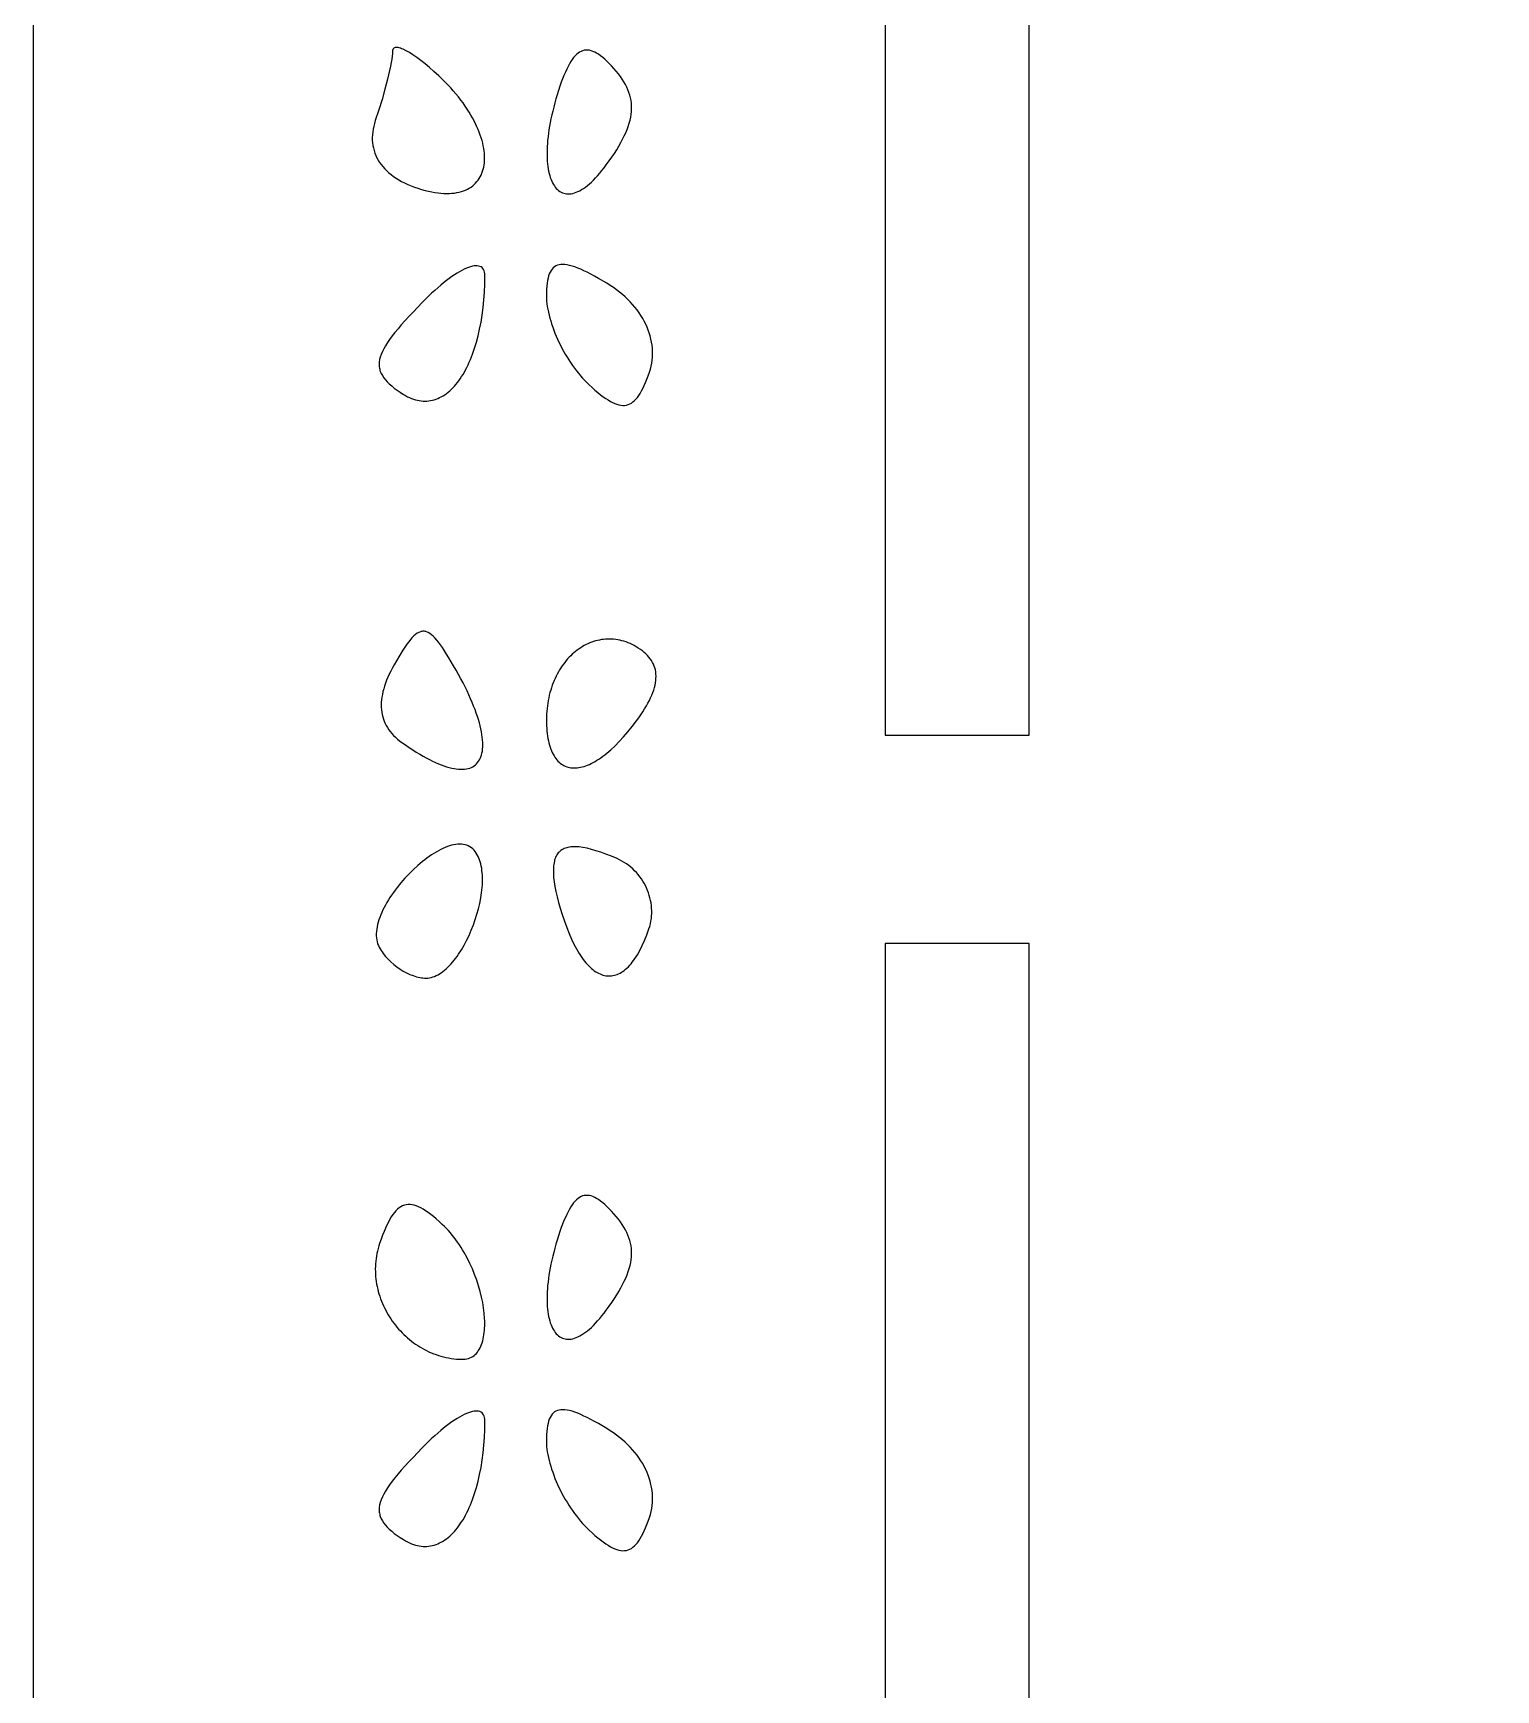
# Model space of a CAD drawing. Extents: x -452 to 452, y -1000 to 1000.
# Drawn here: x -452.5 to -275.8, y -349.9 to -149.8 of the extents above; entities that cross this region are included whole.
import ezdxf

# ---------------------------------------------------------------- set-up
doc = ezdxf.new("R2010")
doc.units = 0
doc.layers.add('LAYER_1', color=18, linetype='CONTINUOUS')

msp = doc.modelspace()

# ---------------------------------------------------------------- linework, layer by layer
at = {"layer": 'LAYER_1'}
for points in [[(0, -1000), (452.5, -1000), (452.5, 1000), (-452.5, 1000), (-452.5, -1000)], [(-332.19, -234.58), (-332.19, 21.12), (-340.3, 21.12), (-349.59, 21.12), (-349.59, -234.58)], [(-403.52, -154.94), (-404.09, -154.42), (-404.64, -153.94), (-405.17, -153.49), (-405.68, -153.09), (-406.17, -152.73), (-406.63, -152.41), (-407.06, -152.14), (-407.46, -151.92), (-407.82, -151.74), (-407.99, -151.67), (-408.14, -151.62), (-408.29, -151.57), (-408.42, -151.54), (-408.54, -151.52), (-408.66, -151.52), (-408.76, -151.53), (-408.85, -151.55), (-408.92, -151.59), (-408.98, -151.64), (-409.03, -151.7), (-409.07, -151.78), (-409.09, -151.88), (-409.1, -151.99), (-409.11, -152.25), (-409.14, -152.57), (-409.19, -152.93), (-409.26, -153.35), (-409.35, -153.8), (-409.45, -154.29), (-409.71, -155.37), (-410.01, -156.55), (-410.36, -157.79), (-410.75, -159.06), (-411.17, -160.33), (-411.28, -160.69), (-411.37, -161.04), (-411.44, -161.38), (-411.49, -161.72), (-411.53, -162.06), (-411.54, -162.39), (-411.54, -162.72), (-411.51, -163.04), (-411.47, -163.35), (-411.41, -163.66), (-411.33, -163.97), (-411.23, -164.27), (-411.11, -164.56), (-410.98, -164.84), (-410.83, -165.12), (-410.65, -165.4), (-410.47, -165.66), (-410.26, -165.92), (-410.04, -166.17), (-409.79, -166.41), (-409.54, -166.65), (-409.26, -166.87), (-408.97, -167.09), (-408.66, -167.3), (-408.33, -167.51), (-407.99, -167.7), (-407.63, -167.88), (-407.25, -168.06), (-406.86, -168.23), (-406.45, -168.38), (-406.03, -168.53), (-405.59, -168.67), (-405.17, -168.78), (-404.76, -168.88), (-404.36, -168.97), (-403.98, -169.04), (-403.6, -169.09), (-403.24, -169.13), (-402.89, -169.15), (-402.55, -169.16), (-402.23, -169.16), (-401.91, -169.14), (-401.61, -169.11), (-401.31, -169.06), (-401.03, -169), (-400.77, -168.93), (-400.51, -168.84), (-400.27, -168.74), (-400.04, -168.63), (-399.82, -168.51), (-399.61, -168.38), (-399.41, -168.23), (-399.23, -168.08), (-399.06, -167.91), (-398.9, -167.73), (-398.75, -167.55), (-398.62, -167.35), (-398.5, -167.14), (-398.39, -166.93), (-398.29, -166.7), (-398.21, -166.47), (-398.14, -166.23), (-398.08, -165.98), (-398.03, -165.72), (-398, -165.45), (-397.98, -165.18), (-397.97, -164.9), (-397.98, -164.61), (-398, -164.32), (-398.03, -164.02), (-398.07, -163.71), (-398.13, -163.4), (-398.2, -163.09), (-398.28, -162.76), (-398.38, -162.44), (-398.49, -162.1), (-398.61, -161.77), (-398.75, -161.43), (-398.9, -161.09), (-399.06, -160.74), (-399.24, -160.39), (-399.43, -160.03), (-399.63, -159.68), (-399.85, -159.32), (-400.08, -158.96), (-400.32, -158.6), (-400.58, -158.23), (-400.85, -157.87), (-401.13, -157.5), (-401.43, -157.14), (-401.75, -156.77), (-402.07, -156.4), (-402.41, -156.04), (-402.77, -155.67), (-403.14, -155.3)], [(-382.36, -154.06), (-382.64, -153.74), (-382.92, -153.45), (-383.19, -153.18), (-383.45, -152.94), (-383.71, -152.72), (-383.96, -152.52), (-384.2, -152.35), (-384.44, -152.21), (-384.67, -152.08), (-384.89, -151.99), (-385.11, -151.91), (-385.32, -151.86), (-385.53, -151.84), (-385.74, -151.84), (-385.93, -151.86), (-386.13, -151.91), (-386.32, -151.99), (-386.5, -152.09), (-386.69, -152.22), (-386.87, -152.37), (-387.04, -152.55), (-387.22, -152.75), (-387.39, -152.98), (-387.56, -153.23), (-387.73, -153.51), (-387.89, -153.81), (-388.06, -154.15), (-388.22, -154.5), (-388.39, -154.89), (-388.55, -155.3), (-388.71, -155.73), (-388.87, -156.19), (-389.04, -156.71), (-389.21, -157.23), (-389.36, -157.73), (-389.5, -158.23), (-389.63, -158.72), (-389.75, -159.2), (-389.86, -159.67), (-389.96, -160.13), (-390.05, -160.59), (-390.13, -161.03), (-390.2, -161.47), (-390.26, -161.89), (-390.31, -162.31), (-390.36, -162.71), (-390.39, -163.11), (-390.41, -163.49), (-390.43, -163.87), (-390.43, -164.23), (-390.43, -164.59), (-390.42, -164.93), (-390.4, -165.26), (-390.37, -165.58), (-390.34, -165.88), (-390.29, -166.18), (-390.24, -166.46), (-390.18, -166.73), (-390.11, -166.99), (-390.04, -167.23), (-389.95, -167.46), (-389.86, -167.68), (-389.77, -167.88), (-389.66, -168.07), (-389.55, -168.25), (-389.43, -168.41), (-389.31, -168.56), (-389.17, -168.69), (-389.03, -168.81), (-388.89, -168.92), (-388.74, -169.01), (-388.58, -169.08), (-388.42, -169.14), (-388.25, -169.18), (-388.07, -169.21), (-387.89, -169.22), (-387.71, -169.21), (-387.51, -169.19), (-387.32, -169.15), (-387.12, -169.09), (-386.91, -169.02), (-386.7, -168.92), (-386.48, -168.82), (-386.26, -168.69), (-386.03, -168.54), (-385.8, -168.38), (-385.56, -168.2), (-385.32, -168), (-385.08, -167.78), (-384.83, -167.54), (-384.58, -167.28), (-384.33, -167.01), (-384.07, -166.71), (-383.81, -166.39), (-383.54, -166.06), (-383.27, -165.7), (-382.93, -165.22), (-382.61, -164.76), (-382.3, -164.31), (-382.02, -163.87), (-381.76, -163.44), (-381.52, -163.02), (-381.3, -162.61), (-381.1, -162.21), (-380.92, -161.82), (-380.76, -161.43), (-380.62, -161.05), (-380.51, -160.68), (-380.41, -160.32), (-380.33, -159.96), (-380.27, -159.61), (-380.24, -159.27), (-380.22, -158.92), (-380.22, -158.59), (-380.25, -158.25), (-380.29, -157.92), (-380.35, -157.6), (-380.43, -157.27), (-380.54, -156.95), (-380.66, -156.63), (-380.8, -156.31), (-380.97, -155.99), (-381.15, -155.67), (-381.35, -155.35), (-381.57, -155.03), (-381.81, -154.71), (-382.08, -154.39)], [(-397.94, -179.1), (-397.95, -178.88), (-397.98, -178.68), (-398.03, -178.5), (-398.09, -178.35), (-398.18, -178.22), (-398.28, -178.11), (-398.4, -178.02), (-398.54, -177.96), (-398.69, -177.92), (-398.86, -177.89), (-399.04, -177.89), (-399.24, -177.91), (-399.45, -177.95), (-399.68, -178.01), (-399.91, -178.09), (-400.17, -178.19), (-400.43, -178.31), (-400.71, -178.45), (-400.99, -178.61), (-401.29, -178.78), (-401.6, -178.98), (-401.91, -179.2), (-402.24, -179.43), (-402.58, -179.68), (-402.92, -179.95), (-403.27, -180.24), (-403.63, -180.54), (-404, -180.87), (-404.37, -181.21), (-404.75, -181.56), (-405.13, -181.94), (-405.52, -182.33), (-406.62, -183.48), (-407.13, -184.01), (-407.6, -184.53), (-408.03, -185.02), (-408.43, -185.49), (-408.8, -185.94), (-409.13, -186.37), (-409.44, -186.78), (-409.7, -187.17), (-409.94, -187.55), (-410.15, -187.91), (-410.32, -188.26), (-410.46, -188.6), (-410.57, -188.92), (-410.65, -189.23), (-410.69, -189.53), (-410.7, -189.68), (-410.71, -189.82), (-410.7, -189.96), (-410.69, -190.1), (-410.67, -190.24), (-410.64, -190.37), (-410.61, -190.51), (-410.57, -190.64), (-410.46, -190.9), (-410.32, -191.16), (-410.15, -191.41), (-409.96, -191.66), (-409.73, -191.91), (-409.48, -192.16), (-409.19, -192.41), (-408.88, -192.66), (-408.53, -192.91), (-408.16, -193.16), (-407.76, -193.42), (-407.52, -193.57), (-407.28, -193.7), (-407.04, -193.81), (-406.8, -193.92), (-406.56, -194), (-406.33, -194.08), (-406.09, -194.14), (-405.86, -194.18), (-405.63, -194.22), (-405.4, -194.24), (-405.17, -194.24), (-404.94, -194.23), (-404.71, -194.21), (-404.49, -194.18), (-404.27, -194.13), (-404.05, -194.08), (-403.83, -194), (-403.62, -193.92), (-403.41, -193.82), (-403.2, -193.72), (-402.99, -193.6), (-402.79, -193.46), (-402.58, -193.32), (-402.39, -193.17), (-402.19, -193), (-402, -192.82), (-401.81, -192.63), (-401.62, -192.43), (-401.44, -192.22), (-401.26, -192), (-401.09, -191.77), (-400.92, -191.53), (-400.75, -191.27), (-400.58, -191.01), (-400.42, -190.74), (-400.27, -190.46), (-400.12, -190.16), (-399.97, -189.86), (-399.83, -189.55), (-399.69, -189.23), (-399.55, -188.9), (-399.42, -188.56), (-399.18, -187.86), (-398.95, -187.12), (-398.75, -186.35), (-398.57, -185.54), (-398.4, -184.7), (-398.27, -183.84), (-398.15, -182.94), (-398.06, -182.02), (-397.99, -181.07), (-397.95, -180.1)], [(-383.2, -180.01), (-384.22, -179.41), (-384.69, -179.15), (-385.14, -178.9), (-385.57, -178.68), (-385.98, -178.49), (-386.36, -178.31), (-386.73, -178.16), (-387.07, -178.03), (-387.4, -177.92), (-387.71, -177.84), (-388, -177.78), (-388.27, -177.74), (-388.52, -177.73), (-388.75, -177.73), (-388.97, -177.77), (-389.17, -177.82), (-389.36, -177.9), (-389.53, -178), (-389.68, -178.13), (-389.82, -178.28), (-389.95, -178.45), (-390.06, -178.65), (-390.16, -178.87), (-390.24, -179.12), (-390.31, -179.39), (-390.37, -179.68), (-390.42, -180), (-390.46, -180.35), (-390.48, -180.71), (-390.5, -181.11), (-390.5, -181.52), (-390.5, -181.83), (-390.48, -182.15), (-390.44, -182.48), (-390.4, -182.81), (-390.34, -183.15), (-390.27, -183.5), (-390.19, -183.85), (-390.1, -184.2), (-389.99, -184.56), (-389.88, -184.92), (-389.75, -185.29), (-389.62, -185.65), (-389.48, -186.02), (-389.32, -186.39), (-389.16, -186.75), (-388.99, -187.12), (-388.81, -187.48), (-388.63, -187.85), (-388.43, -188.2), (-388.23, -188.56), (-388.02, -188.91), (-387.8, -189.25), (-387.58, -189.59), (-387.36, -189.92), (-387.12, -190.25), (-386.88, -190.56), (-386.64, -190.87), (-386.39, -191.17), (-386.14, -191.46), (-385.88, -191.74), (-385.62, -192), (-385.36, -192.26), (-384.99, -192.59), (-384.64, -192.91), (-384.3, -193.19), (-383.97, -193.46), (-383.66, -193.7), (-383.35, -193.91), (-383.06, -194.1), (-382.78, -194.27), (-382.51, -194.41), (-382.24, -194.53), (-381.99, -194.62), (-381.74, -194.69), (-381.51, -194.74), (-381.28, -194.76), (-381.06, -194.75), (-380.84, -194.72), (-380.64, -194.66), (-380.44, -194.58), (-380.24, -194.47), (-380.05, -194.34), (-379.87, -194.18), (-379.69, -194), (-379.51, -193.79), (-379.34, -193.56), (-379.17, -193.3), (-379.01, -193.01), (-378.85, -192.7), (-378.69, -192.36), (-378.53, -191.99), (-378.37, -191.6), (-378.21, -191.18), (-378.06, -190.74), (-377.95, -190.38), (-377.86, -190.02), (-377.78, -189.66), (-377.73, -189.3), (-377.7, -188.94), (-377.68, -188.57), (-377.68, -188.2), (-377.71, -187.84), (-377.75, -187.47), (-377.8, -187.1), (-377.88, -186.74), (-377.97, -186.37), (-378.08, -186.01), (-378.21, -185.65), (-378.35, -185.29), (-378.51, -184.94), (-378.69, -184.59), (-378.88, -184.24), (-379.09, -183.9), (-379.32, -183.56), (-379.56, -183.23), (-379.82, -182.9), (-380.09, -182.58), (-380.38, -182.26), (-380.68, -181.95), (-381, -181.65), (-381.33, -181.35), (-381.68, -181.07), (-382.04, -180.79), (-382.41, -180.52), (-382.8, -180.26)], [(-401.72, -226.2), (-402.29, -225.23), (-402.56, -224.79), (-402.82, -224.39), (-403.07, -224.01), (-403.31, -223.67), (-403.54, -223.36), (-403.76, -223.09), (-403.98, -222.84), (-404.18, -222.63), (-404.39, -222.45), (-404.59, -222.3), (-404.78, -222.19), (-404.97, -222.11), (-405.07, -222.08), (-405.17, -222.06), (-405.26, -222.04), (-405.35, -222.04), (-405.45, -222.04), (-405.54, -222.05), (-405.64, -222.07), (-405.73, -222.09), (-405.92, -222.17), (-406.12, -222.28), (-406.31, -222.42), (-406.51, -222.6), (-406.72, -222.8), (-406.92, -223.04), (-407.14, -223.31), (-407.36, -223.61), (-407.6, -223.94), (-407.84, -224.31), (-408.09, -224.71), (-408.35, -225.13), (-408.9, -226.09), (-409.11, -226.47), (-409.31, -226.85), (-409.49, -227.22), (-409.66, -227.59), (-409.81, -227.95), (-409.94, -228.3), (-410.06, -228.65), (-410.16, -228.99), (-410.25, -229.33), (-410.32, -229.66), (-410.38, -229.98), (-410.42, -230.3), (-410.45, -230.61), (-410.46, -230.92), (-410.45, -231.22), (-410.43, -231.52), (-410.39, -231.81), (-410.34, -232.09), (-410.27, -232.37), (-410.19, -232.64), (-410.09, -232.91), (-409.98, -233.17), (-409.85, -233.42), (-409.7, -233.67), (-409.54, -233.92), (-409.36, -234.15), (-409.17, -234.39), (-408.96, -234.61), (-408.74, -234.83), (-408.5, -235.05), (-408.24, -235.25), (-407.97, -235.46), (-407.52, -235.77), (-407.08, -236.07), (-406.65, -236.36), (-406.22, -236.63), (-405.81, -236.88), (-405.41, -237.11), (-405.02, -237.33), (-404.64, -237.53), (-404.26, -237.71), (-403.9, -237.88), (-403.55, -238.04), (-403.21, -238.17), (-402.88, -238.29), (-402.56, -238.4), (-402.25, -238.49), (-401.95, -238.56), (-401.66, -238.62), (-401.39, -238.67), (-401.12, -238.69), (-400.86, -238.71), (-400.62, -238.71), (-400.39, -238.69), (-400.17, -238.66), (-399.96, -238.62), (-399.76, -238.56), (-399.57, -238.48), (-399.39, -238.39), (-399.23, -238.29), (-399.08, -238.18), (-398.94, -238.05), (-398.81, -237.9), (-398.69, -237.74), (-398.58, -237.57), (-398.49, -237.39), (-398.41, -237.19), (-398.34, -236.98), (-398.29, -236.76), (-398.24, -236.52), (-398.21, -236.27), (-398.19, -236.01), (-398.19, -235.73), (-398.19, -235.45), (-398.21, -235.15), (-398.25, -234.83), (-398.29, -234.51), (-398.35, -234.17), (-398.42, -233.83), (-398.51, -233.47), (-398.6, -233.09), (-398.72, -232.71), (-398.84, -232.32), (-398.98, -231.91), (-399.13, -231.49), (-399.3, -231.07), (-399.47, -230.63), (-399.67, -230.18), (-399.87, -229.72), (-400.09, -229.24), (-400.33, -228.76), (-400.58, -228.27), (-400.84, -227.77), (-401.12, -227.25), (-401.41, -226.73)], [(-379.16, -224.23), (-379.41, -224.07), (-379.65, -223.91), (-379.9, -223.77), (-380.15, -223.65), (-380.4, -223.53), (-380.64, -223.42), (-380.89, -223.33), (-381.14, -223.25), (-381.39, -223.18), (-381.64, -223.12), (-381.89, -223.07), (-382.14, -223.03), (-382.39, -223), (-382.63, -222.98), (-382.88, -222.97), (-383.13, -222.98), (-383.37, -222.99), (-383.61, -223.01), (-383.86, -223.04), (-384.1, -223.09), (-384.33, -223.14), (-384.57, -223.2), (-384.8, -223.27), (-385.03, -223.35), (-385.26, -223.44), (-385.49, -223.54), (-385.71, -223.64), (-385.93, -223.76), (-386.15, -223.88), (-386.36, -224.02), (-386.57, -224.16), (-386.78, -224.31), (-386.98, -224.47), (-387.18, -224.63), (-387.38, -224.8), (-387.57, -224.99), (-387.75, -225.18), (-387.94, -225.37), (-388.11, -225.58), (-388.28, -225.79), (-388.45, -226.01), (-388.61, -226.23), (-388.77, -226.46), (-388.92, -226.7), (-389.06, -226.95), (-389.2, -227.2), (-389.33, -227.46), (-389.46, -227.73), (-389.58, -228), (-389.69, -228.28), (-389.8, -228.56), (-389.9, -228.85), (-389.99, -229.14), (-390.08, -229.45), (-390.16, -229.75), (-390.23, -230.06), (-390.29, -230.38), (-390.35, -230.7), (-390.39, -231.03), (-390.43, -231.36), (-390.46, -231.7), (-390.48, -232.04), (-390.5, -232.38), (-390.5, -232.73), (-390.5, -233.09), (-390.49, -233.43), (-390.47, -233.77), (-390.44, -234.09), (-390.41, -234.4), (-390.37, -234.7), (-390.32, -234.99), (-390.27, -235.26), (-390.2, -235.53), (-390.14, -235.78), (-390.06, -236.03), (-389.98, -236.26), (-389.89, -236.48), (-389.8, -236.69), (-389.7, -236.89), (-389.59, -237.07), (-389.48, -237.25), (-389.36, -237.41), (-389.24, -237.57), (-389.11, -237.71), (-388.98, -237.84), (-388.84, -237.96), (-388.69, -238.07), (-388.54, -238.17), (-388.39, -238.25), (-388.23, -238.33), (-388.06, -238.39), (-387.89, -238.45), (-387.72, -238.49), (-387.54, -238.52), (-387.36, -238.54), (-387.17, -238.54), (-386.98, -238.54), (-386.78, -238.53), (-386.58, -238.5), (-386.38, -238.46), (-386.17, -238.42), (-385.96, -238.36), (-385.75, -238.29), (-385.53, -238.2), (-385.31, -238.11), (-385.09, -238.01), (-384.86, -237.89), (-384.63, -237.76), (-384.4, -237.62), (-384.17, -237.47), (-383.93, -237.31), (-383.69, -237.14), (-383.45, -236.96), (-383.21, -236.76), (-382.71, -236.34), (-382.21, -235.87), (-381.7, -235.36), (-381.19, -234.8), (-380.67, -234.2), (-380.15, -233.55), (-379.62, -232.86), (-379.35, -232.48), (-379.1, -232.12), (-378.86, -231.76), (-378.64, -231.4), (-378.43, -231.06), (-378.24, -230.72), (-378.07, -230.39), (-377.92, -230.07), (-377.78, -229.75), (-377.66, -229.44), (-377.55, -229.14), (-377.46, -228.84), (-377.39, -228.55), (-377.34, -228.27), (-377.3, -227.99), (-377.28, -227.72), (-377.27, -227.46), (-377.28, -227.2), (-377.31, -226.95), (-377.35, -226.71), (-377.41, -226.47), (-377.49, -226.24), (-377.58, -226.01), (-377.69, -225.79), (-377.82, -225.58), (-377.96, -225.37), (-378.12, -225.16), (-378.3, -224.97), (-378.49, -224.77), (-378.7, -224.59), (-378.92, -224.41)], [(-399.25, -248.48), (-399.41, -248.32), (-399.57, -248.18), (-399.75, -248.06), (-399.94, -247.96), (-400.13, -247.88), (-400.33, -247.82), (-400.55, -247.78), (-400.77, -247.76), (-400.99, -247.75), (-401.22, -247.76), (-401.46, -247.79), (-401.71, -247.83), (-401.96, -247.89), (-402.21, -247.97), (-402.47, -248.05), (-402.74, -248.16), (-403, -248.27), (-403.27, -248.4), (-403.55, -248.54), (-403.82, -248.7), (-404.09, -248.86), (-404.37, -249.04), (-404.65, -249.23), (-404.93, -249.43), (-405.2, -249.63), (-405.48, -249.85), (-406.03, -250.31), (-406.56, -250.8), (-407.09, -251.32), (-407.6, -251.86), (-408.09, -252.43), (-408.55, -253), (-408.78, -253.3), (-408.99, -253.59), (-409.2, -253.89), (-409.4, -254.19), (-409.59, -254.49), (-409.77, -254.79), (-409.94, -255.1), (-410.1, -255.4), (-410.25, -255.7), (-410.38, -256), (-410.51, -256.29), (-410.63, -256.59), (-410.73, -256.88), (-410.82, -257.17), (-410.89, -257.46), (-410.95, -257.74), (-411, -258.01), (-411.03, -258.28), (-411.05, -258.55), (-411.05, -258.81), (-411.04, -259.06), (-411, -259.31), (-410.95, -259.54), (-410.89, -259.77), (-410.8, -260), (-410.7, -260.21), (-410.59, -260.4), (-410.47, -260.59), (-410.35, -260.77), (-410.21, -260.96), (-409.93, -261.31), (-409.62, -261.65), (-409.29, -261.98), (-408.94, -262.28), (-408.57, -262.57), (-408.19, -262.83), (-407.81, -263.07), (-407.41, -263.29), (-407.01, -263.48), (-406.61, -263.63), (-406.41, -263.7), (-406.21, -263.76), (-406.01, -263.81), (-405.81, -263.85), (-405.61, -263.88), (-405.42, -263.91), (-405.23, -263.92), (-405.04, -263.93), (-404.84, -263.92), (-404.63, -263.89), (-404.42, -263.85), (-404.22, -263.79), (-404.01, -263.72), (-403.81, -263.63), (-403.6, -263.52), (-403.4, -263.4), (-403.2, -263.27), (-403, -263.13), (-402.8, -262.97), (-402.61, -262.8), (-402.41, -262.62), (-402.22, -262.42), (-402.03, -262.22), (-401.84, -262), (-401.66, -261.78), (-401.48, -261.54), (-401.3, -261.3), (-401.12, -261.05), (-400.78, -260.52), (-400.46, -259.96), (-400.15, -259.37), (-399.85, -258.77), (-399.58, -258.15), (-399.33, -257.51), (-399.1, -256.86), (-398.9, -256.21), (-398.71, -255.55), (-398.56, -254.9), (-398.43, -254.25), (-398.33, -253.61), (-398.26, -252.98), (-398.24, -252.67), (-398.23, -252.36), (-398.22, -252.06), (-398.23, -251.77), (-398.24, -251.48), (-398.26, -251.2), (-398.29, -250.92), (-398.32, -250.66), (-398.37, -250.39), (-398.43, -250.14), (-398.5, -249.9), (-398.57, -249.66), (-398.66, -249.44), (-398.76, -249.22), (-398.86, -249.02), (-398.98, -248.83), (-399.11, -248.65)], [(-381.97, -249.5), (-382.66, -249.21), (-383.31, -248.96), (-383.93, -248.73), (-384.52, -248.54), (-385.07, -248.38), (-385.6, -248.25), (-386.09, -248.16), (-386.54, -248.09), (-386.76, -248.08), (-386.97, -248.07), (-387.17, -248.06), (-387.36, -248.07), (-387.55, -248.09), (-387.73, -248.11), (-387.9, -248.14), (-388.06, -248.18), (-388.21, -248.23), (-388.36, -248.29), (-388.5, -248.35), (-388.63, -248.43), (-388.75, -248.51), (-388.86, -248.6), (-388.97, -248.7), (-389.07, -248.81), (-389.16, -248.93), (-389.25, -249.05), (-389.32, -249.19), (-389.39, -249.33), (-389.45, -249.49), (-389.51, -249.65), (-389.55, -249.82), (-389.59, -250), (-389.62, -250.19), (-389.65, -250.38), (-389.66, -250.59), (-389.67, -250.8), (-389.67, -251.26), (-389.64, -251.76), (-389.57, -252.29), (-389.48, -252.85), (-389.36, -253.46), (-389.21, -254.1), (-389.03, -254.78), (-388.83, -255.49), (-388.59, -256.25), (-388.33, -257.04), (-388.06, -257.81), (-387.77, -258.53), (-387.48, -259.21), (-387.18, -259.83), (-386.87, -260.41), (-386.55, -260.95), (-386.39, -261.2), (-386.23, -261.43), (-386.07, -261.66), (-385.9, -261.87), (-385.74, -262.07), (-385.57, -262.26), (-385.4, -262.44), (-385.23, -262.61), (-385.06, -262.76), (-384.89, -262.9), (-384.72, -263.03), (-384.55, -263.15), (-384.38, -263.26), (-384.2, -263.35), (-384.03, -263.43), (-383.86, -263.5), (-383.68, -263.56), (-383.51, -263.61), (-383.33, -263.64), (-383.16, -263.66), (-382.99, -263.67), (-382.81, -263.67), (-382.64, -263.66), (-382.47, -263.63), (-382.29, -263.59), (-382.12, -263.54), (-381.95, -263.48), (-381.78, -263.41), (-381.61, -263.32), (-381.44, -263.22), (-381.27, -263.11), (-381.11, -262.99), (-380.94, -262.85), (-380.78, -262.71), (-380.61, -262.55), (-380.45, -262.38), (-380.29, -262.19), (-380.13, -262), (-379.97, -261.79), (-379.82, -261.57), (-379.66, -261.34), (-379.51, -261.1), (-379.36, -260.84), (-379.22, -260.57), (-379.07, -260.29), (-378.93, -260), (-378.65, -259.38), (-378.38, -258.7), (-378.12, -257.98), (-378.02, -257.68), (-377.94, -257.37), (-377.88, -257.05), (-377.83, -256.74), (-377.8, -256.42), (-377.78, -256.11), (-377.78, -255.79), (-377.8, -255.48), (-377.83, -255.16), (-377.87, -254.85), (-377.93, -254.54), (-378, -254.23), (-378.08, -253.93), (-378.18, -253.63), (-378.29, -253.33), (-378.42, -253.04), (-378.55, -252.76), (-378.7, -252.48), (-378.87, -252.2), (-379.04, -251.94), (-379.22, -251.68), (-379.42, -251.43), (-379.63, -251.19), (-379.85, -250.96), (-380.08, -250.74), (-380.32, -250.52), (-380.57, -250.32), (-380.83, -250.13), (-381.1, -249.96), (-381.38, -249.79), (-381.67, -249.64)], [(-332.19, -507.05), (-332.19, -259.73), (-340.3, -259.73), (-349.59, -259.73), (-349.59, -507.05)], [(-403.08, -293.67), (-403.45, -293.34), (-403.81, -293.02), (-404.15, -292.74), (-404.48, -292.47), (-404.8, -292.24), (-405.11, -292.03), (-405.4, -291.84), (-405.69, -291.68), (-405.96, -291.55), (-406.23, -291.44), (-406.49, -291.36), (-406.74, -291.3), (-406.98, -291.27), (-407.21, -291.27), (-407.44, -291.3), (-407.66, -291.35), (-407.87, -291.43), (-408.08, -291.54), (-408.28, -291.67), (-408.48, -291.83), (-408.68, -292.02), (-408.87, -292.24), (-409.05, -292.48), (-409.24, -292.76), (-409.42, -293.06), (-409.59, -293.39), (-409.77, -293.75), (-409.95, -294.13), (-410.12, -294.55), (-410.3, -294.99), (-410.47, -295.47), (-410.65, -295.97), (-410.75, -296.28), (-410.83, -296.58), (-410.91, -296.89), (-410.98, -297.2), (-411.03, -297.51), (-411.08, -297.81), (-411.12, -298.12), (-411.14, -298.43), (-411.16, -298.74), (-411.17, -299.05), (-411.16, -299.36), (-411.15, -299.66), (-411.13, -299.97), (-411.1, -300.27), (-411.06, -300.58), (-411.01, -300.88), (-410.95, -301.18), (-410.88, -301.48), (-410.81, -301.77), (-410.73, -302.07), (-410.63, -302.36), (-410.54, -302.65), (-410.43, -302.93), (-410.31, -303.22), (-410.19, -303.5), (-410.06, -303.77), (-409.92, -304.05), (-409.77, -304.31), (-409.62, -304.58), (-409.46, -304.84), (-409.29, -305.1), (-409.12, -305.35), (-408.94, -305.6), (-408.75, -305.84), (-408.56, -306.08), (-408.36, -306.31), (-408.15, -306.54), (-407.94, -306.76), (-407.72, -306.98), (-407.5, -307.19), (-407.27, -307.39), (-407.04, -307.59), (-406.8, -307.78), (-406.55, -307.96), (-406.3, -308.14), (-406.04, -308.31), (-405.78, -308.47), (-405.52, -308.63), (-405.25, -308.78), (-404.97, -308.92), (-404.69, -309.05), (-404.41, -309.18), (-404.12, -309.29), (-403.83, -309.4), (-403.54, -309.5), (-403.24, -309.59), (-402.94, -309.67), (-402.63, -309.74), (-402.32, -309.81), (-402.01, -309.86), (-401.69, -309.9), (-401.37, -309.94), (-401.05, -309.96), (-400.73, -309.97), (-400.51, -309.97), (-400.31, -309.95), (-400.11, -309.91), (-399.92, -309.86), (-399.74, -309.8), (-399.57, -309.72), (-399.41, -309.62), (-399.25, -309.51), (-399.11, -309.39), (-398.97, -309.25), (-398.85, -309.1), (-398.73, -308.94), (-398.62, -308.77), (-398.52, -308.59), (-398.42, -308.39), (-398.34, -308.19), (-398.27, -307.97), (-398.2, -307.74), (-398.14, -307.51), (-398.09, -307.26), (-398.05, -307.01), (-398.01, -306.75), (-397.98, -306.48), (-397.97, -306.2), (-397.95, -305.92), (-397.95, -305.63), (-397.96, -305.33), (-397.97, -305.03), (-398.02, -304.41), (-398.1, -303.77), (-398.2, -303.12), (-398.34, -302.45), (-398.51, -301.78), (-398.7, -301.1), (-398.93, -300.41), (-399.18, -299.73), (-399.45, -299.05), (-399.76, -298.38), (-400.09, -297.72), (-400.44, -297.08), (-400.63, -296.76), (-400.82, -296.45), (-401.02, -296.14), (-401.23, -295.84), (-401.44, -295.54), (-401.66, -295.26), (-401.88, -294.97), (-402.11, -294.7), (-402.34, -294.43), (-402.59, -294.17), (-402.83, -293.92)], [(-382.36, -292.39), (-382.64, -292.07), (-382.92, -291.78), (-383.19, -291.51), (-383.45, -291.27), (-383.71, -291.05), (-383.96, -290.85), (-384.2, -290.68), (-384.44, -290.54), (-384.67, -290.41), (-384.89, -290.32), (-385.11, -290.24), (-385.32, -290.19), (-385.53, -290.17), (-385.74, -290.17), (-385.93, -290.19), (-386.13, -290.24), (-386.32, -290.32), (-386.5, -290.42), (-386.69, -290.55), (-386.87, -290.7), (-387.04, -290.88), (-387.22, -291.08), (-387.39, -291.31), (-387.56, -291.56), (-387.73, -291.84), (-387.89, -292.14), (-388.06, -292.48), (-388.22, -292.83), (-388.39, -293.22), (-388.55, -293.63), (-388.71, -294.06), (-388.87, -294.52), (-389.04, -295.04), (-389.21, -295.56), (-389.36, -296.06), (-389.5, -296.56), (-389.63, -297.05), (-389.75, -297.53), (-389.86, -298), (-389.96, -298.46), (-390.05, -298.92), (-390.13, -299.36), (-390.2, -299.8), (-390.26, -300.22), (-390.31, -300.64), (-390.36, -301.04), (-390.39, -301.44), (-390.41, -301.82), (-390.43, -302.2), (-390.43, -302.56), (-390.43, -302.92), (-390.42, -303.26), (-390.4, -303.59), (-390.37, -303.91), (-390.34, -304.21), (-390.29, -304.51), (-390.24, -304.79), (-390.18, -305.06), (-390.11, -305.32), (-390.04, -305.56), (-389.95, -305.79), (-389.86, -306.01), (-389.77, -306.21), (-389.66, -306.4), (-389.55, -306.58), (-389.43, -306.74), (-389.31, -306.89), (-389.17, -307.02), (-389.03, -307.14), (-388.89, -307.25), (-388.74, -307.34), (-388.58, -307.41), (-388.42, -307.47), (-388.25, -307.51), (-388.07, -307.54), (-387.89, -307.55), (-387.71, -307.54), (-387.51, -307.52), (-387.32, -307.48), (-387.12, -307.42), (-386.91, -307.35), (-386.7, -307.25), (-386.48, -307.15), (-386.26, -307.02), (-386.03, -306.87), (-385.8, -306.71), (-385.56, -306.53), (-385.32, -306.33), (-385.08, -306.11), (-384.83, -305.87), (-384.58, -305.61), (-384.33, -305.34), (-384.07, -305.04), (-383.81, -304.72), (-383.54, -304.39), (-383.27, -304.03), (-382.93, -303.55), (-382.61, -303.09), (-382.3, -302.64), (-382.02, -302.2), (-381.76, -301.77), (-381.52, -301.35), (-381.3, -300.94), (-381.1, -300.54), (-380.92, -300.15), (-380.76, -299.76), (-380.62, -299.38), (-380.51, -299.01), (-380.41, -298.65), (-380.33, -298.29), (-380.27, -297.94), (-380.24, -297.6), (-380.22, -297.25), (-380.22, -296.92), (-380.25, -296.58), (-380.29, -296.25), (-380.35, -295.93), (-380.43, -295.6), (-380.54, -295.28), (-380.66, -294.96), (-380.8, -294.64), (-380.97, -294.32), (-381.15, -294), (-381.35, -293.68), (-381.57, -293.36), (-381.81, -293.04), (-382.08, -292.72)], [(-383.2, -318.34), (-384.22, -317.74), (-384.69, -317.48), (-385.14, -317.23), (-385.57, -317.01), (-385.98, -316.82), (-386.36, -316.64), (-386.73, -316.49), (-387.07, -316.36), (-387.4, -316.25), (-387.71, -316.17), (-388, -316.11), (-388.27, -316.07), (-388.52, -316.06), (-388.75, -316.06), (-388.97, -316.1), (-389.17, -316.15), (-389.36, -316.23), (-389.53, -316.33), (-389.68, -316.46), (-389.82, -316.61), (-389.95, -316.78), (-390.06, -316.98), (-390.16, -317.2), (-390.24, -317.45), (-390.31, -317.72), (-390.37, -318.01), (-390.42, -318.33), (-390.46, -318.68), (-390.48, -319.04), (-390.5, -319.44), (-390.5, -319.85), (-390.5, -320.16), (-390.48, -320.48), (-390.44, -320.81), (-390.4, -321.14), (-390.34, -321.48), (-390.27, -321.83), (-390.19, -322.18), (-390.1, -322.53), (-389.99, -322.89), (-389.88, -323.25), (-389.75, -323.62), (-389.62, -323.98), (-389.48, -324.35), (-389.32, -324.72), (-389.16, -325.08), (-388.99, -325.45), (-388.81, -325.81), (-388.63, -326.18), (-388.43, -326.53), (-388.23, -326.89), (-388.02, -327.24), (-387.8, -327.58), (-387.58, -327.92), (-387.36, -328.25), (-387.12, -328.58), (-386.88, -328.89), (-386.64, -329.2), (-386.39, -329.5), (-386.14, -329.79), (-385.88, -330.07), (-385.62, -330.33), (-385.36, -330.59), (-384.99, -330.92), (-384.64, -331.24), (-384.3, -331.52), (-383.97, -331.79), (-383.66, -332.03), (-383.35, -332.24), (-383.06, -332.43), (-382.78, -332.6), (-382.51, -332.74), (-382.24, -332.86), (-381.99, -332.95), (-381.74, -333.02), (-381.51, -333.07), (-381.28, -333.09), (-381.06, -333.08), (-380.84, -333.05), (-380.64, -332.99), (-380.44, -332.91), (-380.24, -332.8), (-380.05, -332.67), (-379.87, -332.51), (-379.69, -332.33), (-379.51, -332.12), (-379.34, -331.89), (-379.17, -331.63), (-379.01, -331.34), (-378.85, -331.03), (-378.69, -330.69), (-378.53, -330.32), (-378.37, -329.93), (-378.21, -329.51), (-378.06, -329.07), (-377.95, -328.71), (-377.86, -328.35), (-377.78, -327.99), (-377.73, -327.63), (-377.7, -327.27), (-377.68, -326.9), (-377.68, -326.53), (-377.71, -326.17), (-377.75, -325.8), (-377.8, -325.43), (-377.88, -325.07), (-377.97, -324.7), (-378.08, -324.34), (-378.21, -323.98), (-378.35, -323.63), (-378.51, -323.27), (-378.69, -322.92), (-378.88, -322.57), (-379.09, -322.23), (-379.32, -321.89), (-379.56, -321.56), (-379.82, -321.23), (-380.09, -320.91), (-380.38, -320.59), (-380.68, -320.28), (-381, -319.98), (-381.33, -319.68), (-381.68, -319.4), (-382.04, -319.12), (-382.41, -318.85), (-382.8, -318.59)], [(-397.94, -317.43), (-397.95, -317.21), (-397.98, -317.01), (-398.03, -316.83), (-398.09, -316.68), (-398.18, -316.55), (-398.28, -316.44), (-398.4, -316.35), (-398.54, -316.29), (-398.69, -316.25), (-398.86, -316.22), (-399.04, -316.22), (-399.24, -316.24), (-399.45, -316.28), (-399.68, -316.34), (-399.91, -316.42), (-400.17, -316.52), (-400.43, -316.64), (-400.71, -316.78), (-400.99, -316.94), (-401.29, -317.11), (-401.6, -317.31), (-401.91, -317.53), (-402.24, -317.76), (-402.58, -318.01), (-402.92, -318.28), (-403.27, -318.57), (-403.63, -318.87), (-404, -319.2), (-404.37, -319.54), (-404.75, -319.89), (-405.13, -320.27), (-405.52, -320.66), (-406.62, -321.81), (-407.13, -322.34), (-407.6, -322.86), (-408.03, -323.35), (-408.43, -323.82), (-408.8, -324.27), (-409.13, -324.7), (-409.44, -325.11), (-409.7, -325.5), (-409.94, -325.88), (-410.15, -326.24), (-410.32, -326.59), (-410.46, -326.93), (-410.57, -327.25), (-410.65, -327.56), (-410.69, -327.86), (-410.7, -328.01), (-410.71, -328.15), (-410.7, -328.29), (-410.69, -328.43), (-410.67, -328.57), (-410.64, -328.71), (-410.61, -328.84), (-410.57, -328.97), (-410.46, -329.23), (-410.32, -329.49), (-410.15, -329.74), (-409.96, -329.99), (-409.73, -330.24), (-409.48, -330.49), (-409.19, -330.74), (-408.88, -330.99), (-408.53, -331.24), (-408.16, -331.49), (-407.76, -331.75), (-407.52, -331.9), (-407.28, -332.03), (-407.04, -332.14), (-406.8, -332.25), (-406.56, -332.33), (-406.33, -332.41), (-406.09, -332.47), (-405.86, -332.51), (-405.63, -332.55), (-405.4, -332.57), (-405.17, -332.57), (-404.94, -332.56), (-404.71, -332.54), (-404.49, -332.51), (-404.27, -332.46), (-404.05, -332.41), (-403.83, -332.33), (-403.62, -332.25), (-403.41, -332.15), (-403.2, -332.05), (-402.99, -331.93), (-402.79, -331.79), (-402.58, -331.65), (-402.39, -331.5), (-402.19, -331.33), (-402, -331.15), (-401.81, -330.96), (-401.62, -330.76), (-401.44, -330.55), (-401.26, -330.33), (-401.09, -330.1), (-400.92, -329.86), (-400.75, -329.61), (-400.58, -329.34), (-400.42, -329.07), (-400.27, -328.79), (-400.12, -328.49), (-399.97, -328.19), (-399.83, -327.88), (-399.69, -327.56), (-399.55, -327.23), (-399.42, -326.89), (-399.18, -326.19), (-398.95, -325.45), (-398.75, -324.68), (-398.57, -323.87), (-398.4, -323.03), (-398.27, -322.17), (-398.15, -321.27), (-398.06, -320.35), (-397.99, -319.4), (-397.95, -318.43)]]:
    msp.add_lwpolyline(points, close=True, dxfattribs=at)

doc.saveas('drawing.dxf')
